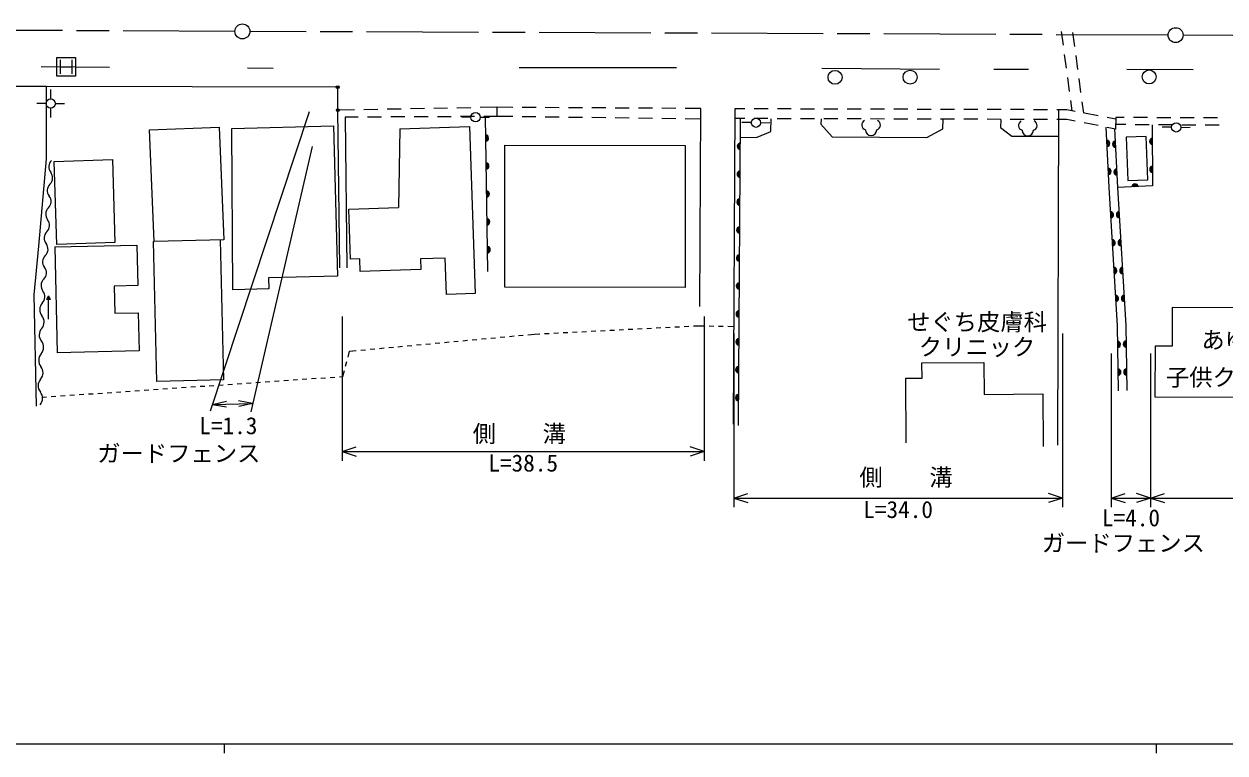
# Model space of a CAD drawing. Units: millimetres, scale not verified. Extents: x 40000 to 680000, y 20000 to 380000.
# Drawn here: x 146518 to 275374, y 204000 to 282282 of the extents above; entities that cross this region are included whole.
import ezdxf
from ezdxf.enums import TextEntityAlignment as Align

# ---------------------------------------------------------------- set-up
doc = ezdxf.new("R2010")
doc.units = ezdxf.units.MM
doc.header["$LTSCALE"] = 1000
doc.linetypes.add('CHAIN', pattern=[18.5, 12, -1.5, 3.5, -1.5])
for name, color, linetype, lineweight in [('M-BGD', 7, 'Continuous', 13), ('M-BMK', 2, 'CHAIN', 13), ('M-BMK-SRVR', 3, 'Continuous', 13), ('M-STR-HTXT', 7, 'Continuous', 13), ('M-STR-STRC', 7, 'Continuous', 13), ('M-TTL-BAND', 7, 'Continuous', 13)]:
    doc.layers.add(name, color=color, linetype=linetype, lineweight=lineweight)
doc.styles.add('ＭＳ ゴシック', font='')
doc.styles.get('ＭＳ ゴシック').set_extended_font_data('MS Gothic')

msp = doc.modelspace()

# ---------------------------------------------------------------- linework, layer by layer
at = {"layer": 'M-BGD'}
for p, q in [((257802, 281490), (258002, 280003)), ((259021, 281368), (259221, 279881)), ((258135, 279012), (258335, 277526)), ((259355, 278890), (259555, 277404)), ((148371, 277721), (155703, 277632)), ((170509, 277576), (173234, 277551)), ((199635, 277626), (216532, 277626)), ((244741, 277408), (232118, 277516)), ((254289, 277391), (250590, 277413)), ((264842, 277420), (271974, 277398)), ((258469, 276534), (258669, 275048)), ((259688, 276413), (259888, 274926)), ((149385, 274238), (149401, 275238)), ((180187, 273183), (180173, 275360)), ((148878, 273746), (147878, 273761)), ((149376, 273238), (149372, 272238)), ((149878, 273739), (150878, 273742)), ((189472, 273197), (187973, 273170)), ((191972, 273241), (190472, 273214)), ((194472, 273285), (192972, 273259)), ((197258, 273334), (195471, 273303)), ((198951, 273324), (197258, 273334)), ((197258, 273334), (197258, 272357)), ((201451, 273310), (199951, 273319)), ((203951, 273295), (202451, 273304)), ((206451, 273281), (204951, 273290)), ((208951, 273266), (207451, 273275)), ((211451, 273252), (209951, 273260)), ((213951, 273237), (212451, 273246)), ((216451, 273223), (214951, 273231)), ((219145, 273207), (217451, 273217)), ((219039, 251930), (219145, 273207)), ((258802, 274057), (258949, 272962)), ((260021, 273935), (260184, 272723)), ((181974, 273064), (180188, 273033)), ((180412, 256092), (180188, 273033)), ((182365, 272279), (180973, 272272)), ((180973, 272272), (181146, 256109)), ((184473, 273108), (182973, 273082)), ((184865, 272292), (183365, 272284)), ((186973, 273153), (185473, 273126)), ((187365, 272305), (185865, 272297)), ((189865, 272318), (188365, 272310)), ((192365, 272331), (190865, 272323)), ((194865, 272344), (193365, 272336)), ((194461, 272280), (193461, 272295)), ((195461, 272273), (196461, 272276)), ((197258, 272357), (195865, 272349)), ((196280, 255715), (196021, 272350)), ((198949, 272335), (197258, 272357)), ((201449, 272302), (199949, 272322)), ((203949, 272269), (202449, 272289)), ((206449, 272237), (204949, 272256)), ((208948, 272204), (207448, 272224)), ((211448, 272172), (209948, 272191)), ((213948, 272139), (212448, 272159)), ((216448, 272107), (214948, 272126)), ((219139, 272072), (217448, 272094)), ((222794, 273174), (222609, 239294)), ((223841, 272124), (222789, 272127)), ((223844, 273171), (222794, 273174)), ((223364, 272125), (223131, 239183)), ((226341, 272117), (224841, 272121)), ((226344, 273163), (224844, 273168)), ((228841, 272109), (227341, 272114)), ((228844, 273156), (227344, 273160)), ((231341, 272102), (229841, 272107)), ((231344, 273149), (229844, 273153)), ((233841, 272095), (232341, 272099)), ((233844, 273142), (232344, 273146)), ((236341, 272088), (234841, 272092)), ((236344, 273134), (234844, 273139)), ((238841, 272080), (237341, 272085)), ((238844, 273127), (237344, 273131)), ((241341, 272073), (239841, 272078)), ((241344, 273120), (239844, 273124)), ((243841, 272066), (242341, 272070)), ((243844, 273113), (242344, 273117)), ((246341, 272059), (244841, 272063)), ((246344, 273105), (244844, 273110)), ((248841, 272051), (247341, 272056)), ((248844, 273098), (247344, 273102)), ((251341, 272044), (249841, 272048)), ((251344, 273091), (249844, 273095)), ((253841, 272037), (252341, 272041)), ((253844, 273084), (252344, 273088)), ((256341, 272030), (254841, 272034)), ((256344, 273076), (254844, 273081)), ((258393, 272024), (257341, 272027)), ((258393, 273070), (257344, 273073)), ((257518, 273073), (257410, 237058)), ((259307, 272893), (258393, 273070)), ((259299, 271848), (258393, 272024)), ((261761, 272417), (260289, 272702)), ((263656, 272049), (262743, 272226)), ((263659, 272240), (263641, 271005)), ((264570, 272237), (263659, 272240)), ((267070, 272227), (265570, 272233)), ((269570, 272216), (268070, 272222)), ((272070, 272206), (270570, 272212)), ((274570, 272196), (273070, 272202)), ((186846, 271039), (186705, 262591)), ((224551, 271693), (223551, 271708)), ((225551, 271686), (226551, 271689)), ((261753, 271371), (260281, 271657)), ((263641, 271005), (262735, 271181)), ((264747, 271477), (263648, 271485)), ((267247, 271458), (265747, 271469)), ((269746, 271439), (268247, 271450)), ((269647, 271190), (268647, 271205)), ((270647, 271183), (271647, 271186)), ((272246, 271420), (270746, 271432)), ((274746, 271402), (273246, 271413)), ((149823, 258337), (150091, 246978)), ((148956, 252711), (149143, 253086)), ((149331, 252711), (148956, 252711)), ((149143, 250586), (149143, 253086)), ((149143, 253086), (149331, 252711)), ((198592, 248734), (199090, 248780)), ((199588, 248826), (200086, 248872)), ((200584, 248918), (201296, 248984)), ((201296, 248984), (201867, 249013)), ((202367, 249038), (202866, 249064)), ((203365, 249089), (203865, 249115)), ((204364, 249140), (204863, 249166)), ((205363, 249191), (205862, 249217)), ((206361, 249242), (206861, 249268)), ((207360, 249293), (207859, 249319)), ((208359, 249344), (208858, 249370)), ((209357, 249395), (209857, 249421)), ((210356, 249446), (210855, 249472)), ((211355, 249497), (211854, 249523)), ((212354, 249548), (212853, 249574)), ((213352, 249599), (213852, 249625)), ((214351, 249650), (214850, 249676)), ((215350, 249701), (215849, 249727)), ((216348, 249752), (216848, 249778)), ((217347, 249803), (217846, 249829)), ((218346, 249854), (218917, 249883)), ((218917, 249883), (219542, 249871)), ((220042, 249861), (220542, 249851)), ((221042, 249841), (221542, 249831)), ((222042, 249820), (222667, 249808)), ((184651, 247449), (185149, 247495)), ((185647, 247541), (186145, 247587)), ((186643, 247633), (187141, 247678)), ((187639, 247724), (188137, 247770)), ((188635, 247816), (189132, 247862)), ((189630, 247908), (190128, 247954)), ((190626, 248000), (191124, 248046)), ((191622, 248092), (192120, 248138)), ((192618, 248183), (193116, 248229)), ((193613, 248275), (194111, 248321)), ((194609, 248367), (195107, 248413)), ((195605, 248459), (196103, 248505)), ((196601, 248551), (197099, 248597)), ((197597, 248643), (198094, 248688)), ((181282, 246517), (181450, 247154)), ((181450, 247154), (182162, 247219)), ((182660, 247265), (183158, 247311)), ((183656, 247357), (184154, 247403)), ((180730, 244429), (180898, 245066)), ((181026, 245550), (181154, 246033)), ((167397, 243512), (167896, 243546)), ((168395, 243581), (168893, 243615)), ((169392, 243649), (169891, 243684)), ((170390, 243718), (170889, 243752)), ((171387, 243787), (171886, 243821)), ((172385, 243855), (172884, 243889)), ((173383, 243924), (173882, 243958)), ((174380, 243992), (174879, 244027)), ((175378, 244061), (175877, 244095)), ((176376, 244130), (176874, 244164)), ((177373, 244198), (177872, 244233)), ((178371, 244267), (178870, 244301)), ((179369, 244336), (179867, 244370)), ((180366, 244404), (180730, 244429)), ((149439, 242277), (149938, 242311)), ((150437, 242345), (150936, 242379)), ((151435, 242414), (151933, 242448)), ((152432, 242482), (152931, 242517)), ((153430, 242551), (153929, 242585)), ((154428, 242620), (154926, 242654)), ((155425, 242688), (155924, 242723)), ((156423, 242757), (156922, 242791)), ((157420, 242826), (157919, 242860)), ((158418, 242894), (158917, 242929)), ((159416, 242963), (159915, 242997)), ((160413, 243032), (160912, 243066)), ((161411, 243100), (161910, 243134)), ((162409, 243169), (162907, 243203)), ((163406, 243237), (163905, 243272)), ((164404, 243306), (164903, 243340)), ((165402, 243375), (165900, 243409)), ((166399, 243443), (166898, 243478)), ((148577, 242217), (148940, 242242))]:
    msp.add_line(p, q, dxfattribs=at)
for points in [[(180172, 275510), (148913, 275582), (133292, 275587)], [(147844, 241227), (147594, 253200), (148106, 258411), (148944, 267797), (148913, 275582)], [(223350, 270105), (225182, 270122), (226632, 270739), (226665, 272116)], [(232035, 272100), (232002, 271543), (233235, 270154), (243387, 270085), (245098, 271029), (245132, 272062)], [(251309, 272044), (251298, 271173), (252497, 270240), (257510, 270240)], [(160498, 258913), (159990, 270904), (167445, 271220)], [(167445, 271220), (167957, 259101), (160498, 258913)], [(186846, 271039), (194328, 271289), (194927, 253349), (191847, 253246), (191717, 257137), (189054, 257048), (189092, 255918), (182582, 255701), (182537, 257054), (181535, 257020), (181355, 262412), (186705, 262591)], [(263939, 242905), (263831, 249883), (262942, 264719), (262618, 271204)], [(263528, 271027), (263842, 264736), (264731, 249899), (264839, 242921)], [(267575, 271455), (267612, 264891), (263842, 264736)], [(167569, 259091), (167934, 244054), (160772, 243881), (160407, 258911), (160498, 258913)], [(149823, 258337), (158610, 258544), (158713, 254202), (156193, 254142), (156262, 251218), (158782, 251277), (158878, 247185), (150091, 246978)], [(241175, 237296), (241123, 244233), (242867, 244247), (242854, 245888), (249493, 245938), (249519, 242512), (255813, 242560), (255856, 236903)]]:
    msp.add_lwpolyline(points, dxfattribs=at)
for points in [[(168803, 271067), (179706, 271364), (180146, 255216), (172737, 255014), (172769, 253828), (168922, 253723)], [(267086, 265539), (266919, 270216), (264766, 270139), (264933, 265463)], [(198117, 269275), (217463, 269250), (217444, 253989), (198097, 254014)], [(156001, 267721), (156268, 258806), (150024, 258619), (149757, 267534)], [(267859, 242230), (286078, 242197), (286096, 251804), (284279, 251807), (284280, 252803), (281779, 252808), (281777, 251812), (269706, 251834), (269699, 247679), (267869, 247682)]]:
    msp.add_lwpolyline(points, close=True, dxfattribs=at)
for centre, radius in [((233537, 276555), 750), ((241585, 276572), 750), ((267236, 276597), 750), ((180172, 275510), 150), ((180172, 275510), 120), ((180172, 275510), 100), ((149378, 273738), 500), ((180188, 273033), 150), ((180188, 273033), 120), ((180188, 273033), 100), ((194961, 272272), 500), ((225051, 271685), 500), ((270147, 271182), 500)]:
    msp.add_circle(centre, radius, dxfattribs=at)
for centre, radius, start, end in [((236941, 271434), 536, 116.08703, 255.33416), ((237870, 271434), 536, 284.66584, 63.91297), ((237406, 270915), 600, 180, 0), ((253751, 271390), 536, 116.08703, 255.33416), ((254215, 270871), 600, 180, 0), ((254679, 271390), 536, 284.66584, 63.91297), ((196003, 270031), 354, 279.68984, 82.09501), ((196003, 270031), 283, 281.91387, 79.87098), ((196003, 270031), 212, 285.6602, 76.12465), ((196003, 270031), 142, 293.37193, 68.41292), ((196003, 270031), 100, 303.68959, 58.09526), ((223397, 269154), 354, 98.39162, 260.7968), ((223397, 269154), 283, 100.61566, 258.57276), ((223397, 269154), 212, 104.36199, 254.82644), ((262651, 269457), 354, 281.66055, 84.06573), ((262651, 269457), 283, 283.88459, 81.84169), ((262651, 269457), 212, 287.63092, 78.09537), ((262651, 269457), 142, 295.34265, 70.38364), ((262651, 269457), 100, 305.66031, 60.06598), ((263664, 269382), 354, 101.66055, 264.06573), ((263664, 269382), 283, 103.88459, 261.84169), ((263664, 269382), 212, 107.63092, 258.09537), ((263664, 269382), 142, 115.34265, 250.38364), ((263664, 269382), 100, 125.66031, 240.06598), ((267639, 269674), 354, 99.11732, 261.52249), ((267639, 269674), 283, 101.34135, 259.29846), ((267639, 269674), 212, 105.08768, 255.55213), ((267639, 269674), 142, 112.79941, 247.8404), ((267639, 269674), 100, 123.11707, 237.52274), ((223397, 269154), 142, 112.07372, 247.11471), ((223397, 269154), 100, 122.39138, 236.79704), ((150117, 266954), 943, 133.58125, 218.96641), ((196049, 267031), 354, 279.68984, 82.09501), ((196049, 267031), 283, 281.91387, 79.87098), ((196049, 267031), 212, 285.6602, 76.12465), ((196049, 267031), 142, 293.37193, 68.41292), ((196049, 267031), 100, 303.68959, 58.09526), ((262801, 266460), 354, 281.66055, 84.06573), ((262801, 266460), 283, 283.88459, 81.84169), ((267656, 266674), 354, 99.11732, 261.52249), ((267656, 266674), 283, 101.34135, 259.29846), ((267656, 266674), 212, 105.08768, 255.55213), ((267656, 266674), 142, 112.79941, 247.8404), ((267656, 266674), 100, 123.11707, 237.52274), ((148649, 265767), 943, 313.58125, 38.96641), ((223376, 266154), 354, 98.39162, 260.7968), ((223376, 266154), 283, 100.61566, 258.57276), ((223376, 266154), 212, 104.36199, 254.82644), ((223376, 266154), 142, 112.07372, 247.11471), ((223376, 266154), 100, 122.39138, 236.79704), ((262801, 266460), 212, 287.63092, 78.09537), ((262801, 266460), 142, 295.34265, 70.38364), ((262801, 266460), 100, 305.66031, 60.06598), ((263814, 266386), 354, 101.66055, 264.06573), ((263814, 266386), 283, 103.88459, 261.84169), ((263814, 266386), 212, 107.63092, 258.09537), ((263814, 266386), 142, 115.34265, 250.38364), ((263814, 266386), 100, 125.66031, 240.06598), ((149950, 264401), 943, 133.58125, 218.96641), ((196096, 264032), 354, 279.68984, 82.09501), ((196096, 264032), 283, 281.91387, 79.87098), ((196096, 264032), 212, 285.6602, 76.12465), ((196096, 264032), 142, 293.37193, 68.41292), ((265729, 264759), 354, 11.15994, 173.56512), ((265729, 264759), 283, 13.38398, 171.34108), ((265729, 264759), 212, 17.13031, 167.59476), ((265729, 264759), 142, 24.84204, 159.88303), ((265729, 264759), 100, 35.1597, 149.56536), ((148483, 263214), 943, 313.58125, 38.96641), ((196096, 264032), 100, 303.68959, 58.09526), ((223355, 263154), 354, 98.39162, 260.7968), ((223355, 263154), 283, 100.61566, 258.57276), ((223355, 263154), 212, 104.36199, 254.82644), ((223355, 263154), 142, 112.07372, 247.11471), ((223355, 263154), 100, 122.39138, 236.79704), ((149784, 261847), 943, 133.58125, 218.96641), ((263063, 261790), 354, 282.22409, 84.62927), ((263063, 261790), 283, 284.44813, 82.40523), ((263063, 261790), 212, 288.19446, 78.65891), ((263063, 261790), 142, 295.90619, 70.94718), ((263063, 261790), 100, 306.22385, 60.62952), ((264071, 261813), 354, 102.22409, 264.62927), ((264071, 261813), 283, 104.44813, 262.40523), ((264071, 261813), 212, 108.19446, 258.65891), ((264071, 261813), 142, 115.90619, 250.94718), ((264071, 261813), 100, 126.22385, 240.62952), ((148317, 260661), 943, 313.58125, 38.96641), ((196143, 261032), 354, 279.68984, 82.09501), ((196143, 261032), 283, 281.91387, 79.87098), ((196143, 261032), 212, 285.6602, 76.12465), ((196143, 261032), 142, 293.37193, 68.41292), ((196143, 261032), 100, 303.68959, 58.09526), ((223333, 260154), 354, 98.39162, 260.7968), ((223333, 260154), 283, 100.61566, 258.57276), ((223333, 260154), 212, 104.36199, 254.82644), ((149618, 259294), 943, 133.58125, 218.96641), ((223333, 260154), 142, 112.07372, 247.11471), ((223333, 260154), 100, 122.39138, 236.79704), ((263243, 258795), 354, 282.22409, 84.62927), ((263243, 258795), 283, 284.44813, 82.40523), ((263243, 258795), 212, 288.19446, 78.65891), ((264251, 258818), 354, 102.22409, 264.62927), ((264251, 258818), 283, 104.44813, 262.40523), ((264251, 258818), 212, 108.19446, 258.65891), ((148151, 258107), 943, 313.58125, 38.96641), ((196190, 258032), 354, 279.68984, 82.09501), ((196190, 258032), 283, 281.91387, 79.87098), ((196190, 258032), 212, 285.6602, 76.12465), ((196190, 258032), 142, 293.37193, 68.41292), ((196190, 258032), 100, 303.68959, 58.09526), ((263243, 258795), 142, 295.90619, 70.94718), ((263243, 258795), 100, 306.22385, 60.62952), ((264251, 258818), 142, 115.90619, 250.94718), ((264251, 258818), 100, 126.22385, 240.62952), ((149451, 256741), 943, 133.58125, 218.96641), ((223312, 257154), 354, 98.39162, 260.7968), ((223312, 257154), 283, 100.61566, 258.57276), ((223312, 257154), 212, 104.36199, 254.82644), ((223312, 257154), 142, 112.07372, 247.11471), ((223312, 257154), 100, 122.39138, 236.79704), ((147984, 255554), 943, 313.58125, 38.96641), ((263422, 255800), 354, 282.22409, 84.62927), ((263422, 255800), 283, 284.44813, 82.40523), ((263422, 255800), 212, 288.19446, 78.65891), ((263422, 255800), 142, 295.90619, 70.94718), ((263422, 255800), 100, 306.22385, 60.62952), ((264430, 255823), 354, 102.22409, 264.62927), ((264430, 255823), 283, 104.44813, 262.40523), ((264430, 255823), 212, 108.19446, 258.65891), ((264430, 255823), 142, 115.90619, 250.94718), ((264430, 255823), 100, 126.22385, 240.62952), ((149285, 254187), 943, 133.58125, 218.96641), ((223291, 254154), 354, 98.39162, 260.7968), ((223291, 254154), 283, 100.61566, 258.57276), ((223291, 254154), 212, 104.36199, 254.82644), ((223291, 254154), 142, 112.07372, 247.11471), ((223291, 254154), 100, 122.39138, 236.79704), ((147818, 253001), 943, 313.58125, 38.96641), ((263601, 252806), 354, 282.22409, 84.62927), ((263601, 252806), 283, 284.44813, 82.40523), ((263601, 252806), 212, 288.19446, 78.65891), ((263601, 252806), 142, 295.90619, 70.94718), ((263601, 252806), 100, 306.22385, 60.62952), ((264609, 252829), 354, 102.22409, 264.62927), ((264609, 252829), 283, 104.44813, 262.40523), ((264609, 252829), 212, 108.19446, 258.65891), ((264609, 252829), 142, 115.90619, 250.94718), ((264609, 252829), 100, 126.22385, 240.62952), ((149261, 251618), 1057, 138.5682, 219.03117), ((223270, 251154), 354, 98.39162, 260.7968), ((223270, 251154), 283, 100.61566, 258.57276), ((223270, 251154), 212, 104.36199, 254.82644), ((223270, 251154), 142, 112.07372, 247.11471), ((147619, 250287), 1057, 318.5682, 39.03117), ((223270, 251154), 100, 122.39138, 236.79704), ((149204, 248888), 1057, 138.5682, 219.03117), ((147562, 247557), 1057, 318.5682, 39.03117), ((223248, 248154), 354, 98.39162, 260.7968), ((223248, 248154), 283, 100.61566, 258.57276), ((223248, 248154), 212, 104.36199, 254.82644), ((223248, 248154), 142, 112.07372, 247.11471), ((223248, 248154), 100, 122.39138, 236.79704), ((263807, 247893), 354, 279.68671, 82.09189), ((263807, 247893), 283, 281.91075, 79.86785), ((263807, 247893), 212, 285.65707, 76.12152), ((263807, 247893), 142, 293.3688, 68.40979), ((263807, 247893), 100, 303.68646, 58.09213), ((264816, 247911), 354, 99.68671, 262.09189), ((264816, 247911), 283, 101.91075, 259.86785), ((264816, 247911), 212, 105.65707, 256.12152), ((264816, 247911), 142, 113.3688, 248.40979), ((264816, 247911), 100, 123.68646, 238.09213), ((149146, 246158), 1057, 138.5682, 219.03117), ((147504, 244827), 1057, 318.5682, 39.03117), ((223227, 245154), 354, 98.39162, 260.7968), ((223227, 245154), 283, 100.61566, 258.57276), ((223227, 245154), 212, 104.36199, 254.82644), ((223227, 245154), 142, 112.07372, 247.11471), ((223227, 245154), 100, 122.39138, 236.79704), ((263854, 244893), 354, 279.68671, 82.09189), ((263854, 244893), 283, 281.91075, 79.86785), ((263854, 244893), 212, 285.65707, 76.12152), ((263854, 244893), 142, 293.3688, 68.40979), ((263854, 244893), 100, 303.68646, 58.09213), ((264862, 244911), 354, 99.68671, 262.09189), ((264862, 244911), 283, 101.91075, 259.86785), ((264862, 244911), 212, 105.65707, 256.12152), ((264862, 244911), 142, 113.3688, 248.40979), ((264862, 244911), 100, 123.68646, 238.09213), ((149089, 243429), 1057, 138.5682, 219.03117), ((147447, 242098), 1057, 318.5682, 39.03117), ((223206, 242154), 354, 98.39162, 260.7968), ((223206, 242154), 283, 100.61566, 258.57276), ((223206, 242154), 212, 104.36199, 254.82644), ((223206, 242154), 142, 112.07372, 247.11471), ((223206, 242154), 100, 122.39138, 236.79704)]:
    msp.add_arc(centre, radius, start, end, dxfattribs=at)
at = {"layer": 'M-BMK'}
for p, q in [((169150, 281485), (70379, 281921)), ((269274, 281089), (170750, 281479)), ((368726, 280462), (270874, 281081))]:
    msp.add_line(p, q, dxfattribs=at)
at = {"layer": 'M-BMK-SRVR'}
for centre in [(169950, 281482), (270074, 281086)]:
    msp.add_circle(centre, 800, dxfattribs=at)
at = {"layer": 'M-STR-HTXT'}
for p, q in [((177124, 272834), (166507, 240707)), ((177424, 269110), (170837, 240651)), ((180647, 250878), (180647, 235372)), ((219508, 250878), (219508, 235372)), ((222673, 249059), (222673, 230382)), ((257931, 249059), (257931, 230382)), ((263180, 246882), (263180, 230382)), ((267398, 246882), (267398, 230382)), ((267398, 244882), (267398, 230382)), ((166747, 241433), (168239, 241773)), ((166747, 241433), (171045, 241546)), ((166747, 241433), (168254, 241173)), ((171045, 241546), (169537, 241807)), ((171045, 241546), (169553, 241207)), ((180647, 236372), (182147, 236872)), ((180647, 236372), (219508, 236372)), ((180647, 236372), (182147, 235872)), ((219508, 236372), (218008, 236872)), ((219508, 236372), (218008, 235872)), ((222673, 231382), (224173, 231882)), ((222673, 231382), (257931, 231382)), ((222673, 231382), (224173, 230882)), ((257931, 231382), (256431, 231882)), ((257931, 231382), (256431, 230882)), ((263180, 231382), (264680, 231882)), ((263180, 231382), (267398, 231382)), ((263180, 231382), (264680, 230882)), ((267398, 231382), (265898, 231882)), ((267398, 231382), (265898, 230882)), ((267398, 231382), (268898, 231882)), ((267398, 231382), (310734, 231382)), ((267398, 231382), (268898, 230882))]:
    msp.add_line(p, q, dxfattribs=at)
at = {"layer": 'M-STR-STRC'}
for p, q in [((150037, 276689), (150037, 278689)), ((150037, 278689), (152037, 278689)), ((150412, 278439), (150412, 276939)), ((151662, 278439), (151662, 276939)), ((152037, 278689), (152037, 276689)), ((150412, 277689), (151662, 277689)), ((152037, 276689), (150037, 276689))]:
    msp.add_line(p, q, dxfattribs=at)
at = {"layer": 'M-TTL-BAND'}
for p, q in [((40000, 205000), (579000, 205000)), ((168000, 205000), (168000, 204000)), ((268000, 205000), (268000, 204000))]:
    msp.add_line(p, q, dxfattribs=at)

# ---------------------------------------------------------------- texts
at = {"layer": 'M-BGD', "style": 'ＭＳ ゴシック'}
for s, p in [('せぐち皮膚科', (248768, 250285)), ('クリニック', (248768, 247604)), ('あゆかわ', (277850, 248354)), ('子供クリニック', (277788, 244342))]:
    msp.add_text(s, height=1833, dxfattribs=at).set_placement(p, align=Align.MIDDLE_CENTER)
at = {"layer": 'M-STR-HTXT', "style": 'ＭＳ ゴシック'}
for s, p in [('L=1.3', (168443, 237684)), ('L=38.5', (200077, 233672)), ('L=34.0', (240302, 228682)), ('L=4.0', (265289, 227791))]:
    msp.add_text(s, height=1833, dxfattribs=at).set_placement(p, align=Align.BOTTOM_CENTER)
for s, p in [('側\u3000\u3000溝', (199656, 238284)), ('ガードフェンス', (163128, 236175)), ('側\u3000\u3000溝', (241151, 233603)), ('ガードフェンス', (264470, 226548))]:
    msp.add_text(s, height=1833, dxfattribs=at).set_placement(p, align=Align.MIDDLE_CENTER)

doc.saveas('drawing.dxf')
